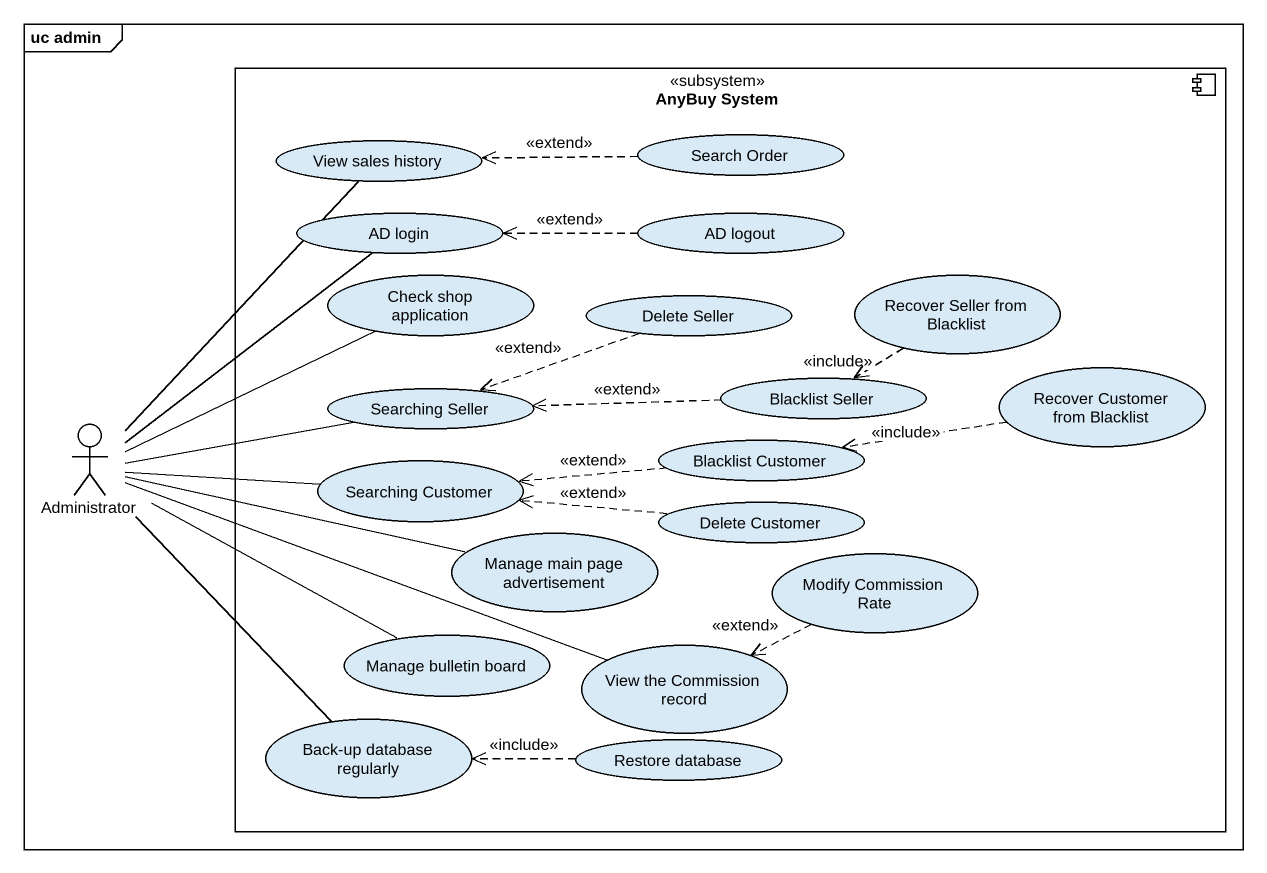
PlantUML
@startuml
mainframe uc admin
component "AnyBuy System" as AnyBuy_System <<subsystem>> {
  usecase "Search Order" as Search_Order
  usecase "View sales history" as View_sales_history
  usecase "AD login" as AD_login
  usecase "AD logout" as AD_logout
  usecase "Check shop application" as Check_shop_application
  usecase "Delete Seller" as Delete_Seller
  usecase "Recover Seller from Blacklist" as Recover_Seller_from
  usecase "Searching Seller" as Searching_Seller
  usecase "Blacklist Seller" as Blacklist_Seller
  usecase "Recover Customer from Blacklist" as Recover_Customer_from
  usecase "Searching Customer" as Searching_Customer
  usecase "Blacklist Customer" as Blacklist_Customer
  usecase "Manage main page advertisement" as Manage_main_page
  usecase "Delete Customer" as Delete_Customer
  usecase "Modify Commission Rate" as Modify_Commission_Rate
  usecase "Manage bulletin board" as Manage_bulletin_board
  usecase "View the Commission record" as View_the_Commission_record
  usecase "Back-up database regularly" as Back_up_database_regularly
  usecase "Restore database" as Restore_database
}
actor Administrator
Search_Order .left.> View_sales_history : <<extend>>
AD_logout .left.> AD_login : <<extend>>
Delete_Seller .left.> Searching_Seller : <<extend>>
Recover_Seller_from ..> Blacklist_Seller : <<include>>
Blacklist_Seller .left.> Searching_Seller : <<extend>>
Recover_Customer_from .left.> Blacklist_Customer : <<include>>
Administrator -up- View_sales_history
Administrator -up- AD_login
Administrator -right- Check_shop_application
Administrator -right- Searching_Seller
Administrator -right- Searching_Customer
Administrator -right- Manage_main_page
Administrator -right- Manage_bulletin_board
Administrator -right- View_the_Commission_record
Administrator -- Back_up_database_regularly
Blacklist_Customer .left.> Searching_Customer : <<extend>>
Delete_Customer .left.> Searching_Customer : <<extend>>
Modify_Commission_Rate .left.> View_the_Commission_record : <<extend>>
Restore_database .left.> Back_up_database_regularly : <<include>>
@enduml
